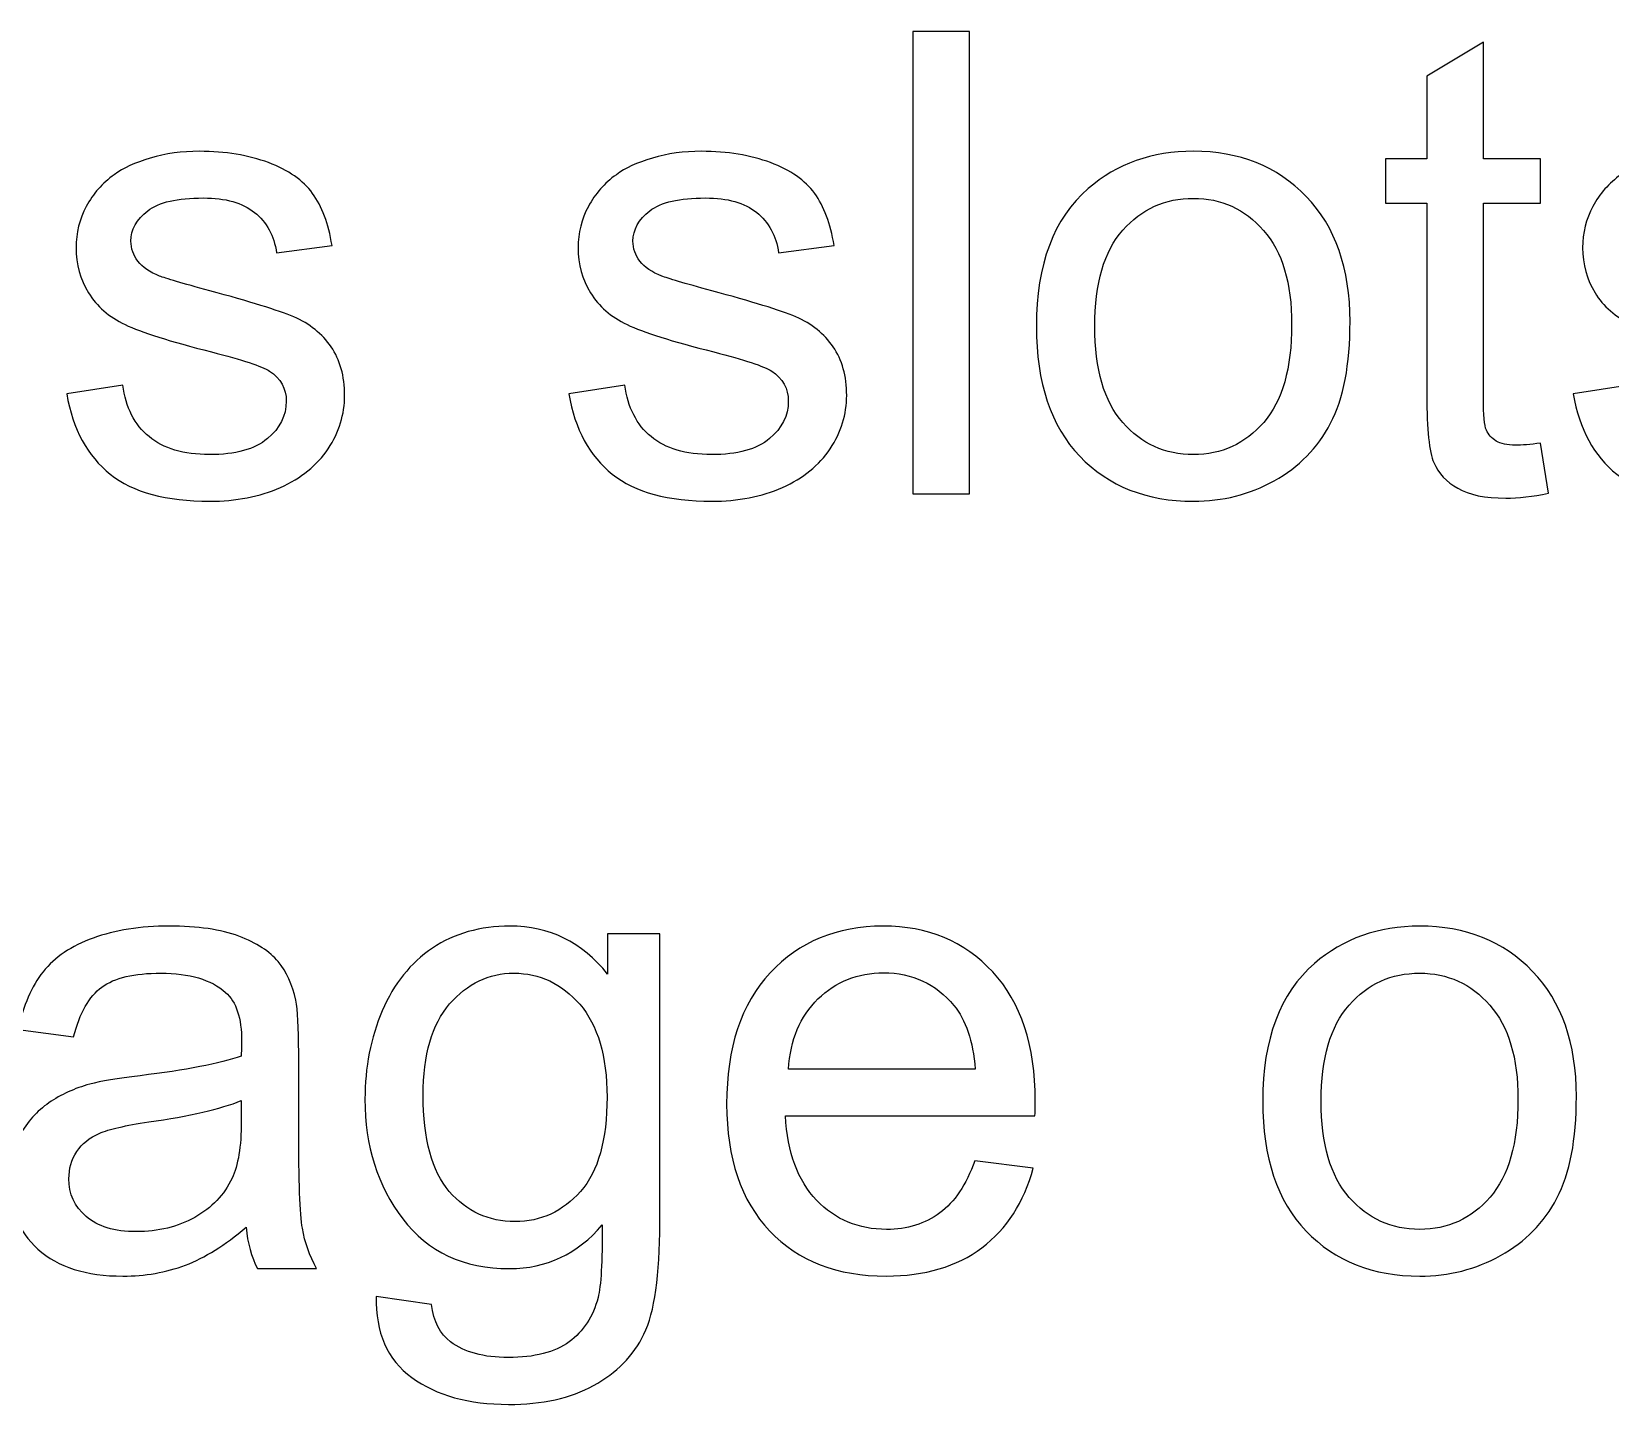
# Model space of a CAD drawing. Header units: centimetres. Extents: x -233 to -82, y 123 to 153.
# Drawn here: x -168.826 to -167.963, y 137.547 to 138.297 of the extents above; entities that cross this region are included whole.
import ezdxf

# ---------------------------------------------------------------- set-up
doc = ezdxf.new("R2010")
doc.units = ezdxf.units.CM
doc.header["$MEASUREMENT"] = 0
doc.layers.add('layer 1', color=7, linetype='Continuous')

msp = doc.modelspace()

# ---------------------------------------------------------------- linework, layer by layer
at = {"layer": 'layer 1'}
for points, knots in [([(-168.3441, 138.04464), (-168.3441, 138.04464), (-168.3441, 138.29714), (-168.3441, 138.29714), (-168.3441, 138.29714), (-168.3441, 138.29714), (-168.3131, 138.29714), (-168.3131, 138.29714), (-168.3131, 138.29714), (-168.3131, 138.29714), (-168.3131, 138.04464), (-168.3131, 138.04464), (-168.3131, 138.04464), (-168.3131, 138.04464), (-168.3441, 138.04464), (-168.3441, 138.04464)], [0, 0, 0, 0, 0.2, 0.2, 0.2, 0.2, 0.4, 0.4, 0.4, 0.4, 0.6, 0.6, 0.6, 0.6, 1, 1, 1, 1]), ([(-168.0011, 138.07234), (-168.0011, 138.07234), (-167.9967, 138.04494), (-167.9967, 138.04494), (-167.9967, 138.04494), (-168.0054, 138.04314), (-168.0132, 138.04224), (-168.0201, 138.04224), (-168.0201, 138.04224), (-168.0314, 138.04224), (-168.0401, 138.04404), (-168.0463, 138.04764), (-168.0463, 138.04764), (-168.0525, 138.05114), (-168.0569, 138.05584), (-168.0594, 138.06164), (-168.0594, 138.06164), (-168.0619, 138.06744), (-168.0632, 138.07964), (-168.0632, 138.09824), (-168.0632, 138.09824), (-168.0632, 138.09824), (-168.0632, 138.20344), (-168.0632, 138.20344), (-168.0632, 138.20344), (-168.0632, 138.20344), (-168.0859, 138.20344), (-168.0859, 138.20344), (-168.0859, 138.20344), (-168.0859, 138.20344), (-168.0859, 138.22754), (-168.0859, 138.22754), (-168.0859, 138.22754), (-168.0859, 138.22754), (-168.0632, 138.22754), (-168.0632, 138.22754), (-168.0632, 138.22754), (-168.0632, 138.22754), (-168.0632, 138.27284), (-168.0632, 138.27284), (-168.0632, 138.27284), (-168.0632, 138.27284), (-168.0323, 138.29144), (-168.0323, 138.29144), (-168.0323, 138.29144), (-168.0323, 138.29144), (-168.0323, 138.22754), (-168.0323, 138.22754), (-168.0323, 138.22754), (-168.0323, 138.22754), (-168.0011, 138.22754), (-168.0011, 138.22754), (-168.0011, 138.22754), (-168.0011, 138.22754), (-168.0011, 138.20344), (-168.0011, 138.20344), (-168.0011, 138.20344), (-168.0011, 138.20344), (-168.0323, 138.20344), (-168.0323, 138.20344), (-168.0323, 138.20344), (-168.0323, 138.20344), (-168.0323, 138.09644), (-168.0323, 138.09644), (-168.0323, 138.09644), (-168.0323, 138.08764), (-168.0318, 138.08194), (-168.0307, 138.07944), (-168.0307, 138.07944), (-168.0296, 138.07694), (-168.0278, 138.07494), (-168.0253, 138.07344), (-168.0253, 138.07344), (-168.0228, 138.07194), (-168.0193, 138.07114), (-168.0148, 138.07114), (-168.0148, 138.07114), (-168.0113, 138.07114), (-168.0068, 138.07154), (-168.0011, 138.07234)], [0, 0, 0, 0, 0.047619, 0.047619, 0.047619, 0.047619, 0.095238, 0.095238, 0.095238, 0.095238, 0.142857, 0.142857, 0.142857, 0.142857, 0.190476, 0.190476, 0.190476, 0.190476, 0.238095, 0.238095, 0.238095, 0.238095, 0.285714, 0.285714, 0.285714, 0.285714, 0.333333, 0.333333, 0.333333, 0.333333, 0.380952, 0.380952, 0.380952, 0.380952, 0.428571, 0.428571, 0.428571, 0.428571, 0.47619, 0.47619, 0.47619, 0.47619, 0.52381, 0.52381, 0.52381, 0.52381, 0.571429, 0.571429, 0.571429, 0.571429, 0.619048, 0.619048, 0.619048, 0.619048, 0.666667, 0.666667, 0.666667, 0.666667, 0.714286, 0.714286, 0.714286, 0.714286, 0.761905, 0.761905, 0.761905, 0.761905, 0.809524, 0.809524, 0.809524, 0.809524, 0.857143, 0.857143, 0.857143, 0.857143, 0.904762, 0.904762, 0.904762, 0.904762, 1, 1, 1, 1]), ([(-168.8066, 138.09924), (-168.8066, 138.09924), (-168.776, 138.10404), (-168.776, 138.10404), (-168.776, 138.10404), (-168.7743, 138.09174), (-168.7695, 138.08234), (-168.7616, 138.07584), (-168.7616, 138.07584), (-168.7537, 138.06934), (-168.7427, 138.06604), (-168.7286, 138.06604), (-168.7286, 138.06604), (-168.7144, 138.06604), (-168.7038, 138.06894), (-168.6969, 138.07474), (-168.6969, 138.07474), (-168.69, 138.08054), (-168.6866, 138.08734), (-168.6866, 138.09514), (-168.6866, 138.09514), (-168.6866, 138.10214), (-168.6896, 138.10764), (-168.6957, 138.11164), (-168.6957, 138.11164), (-168.7, 138.11434), (-168.7105, 138.11784), (-168.7274, 138.12214), (-168.7274, 138.12214), (-168.7501, 138.12784), (-168.7659, 138.13284), (-168.7747, 138.13704), (-168.7747, 138.13704), (-168.7835, 138.14124), (-168.7902, 138.14704), (-168.7947, 138.15444), (-168.7947, 138.15444), (-168.7992, 138.16184), (-168.8015, 138.17004), (-168.8015, 138.17904), (-168.8015, 138.17904), (-168.8015, 138.18714), (-168.7996, 138.19474), (-168.7959, 138.20164), (-168.7959, 138.20164), (-168.7922, 138.20854), (-168.7871, 138.21434), (-168.7806, 138.21894), (-168.7806, 138.21894), (-168.7758, 138.22254), (-168.7692, 138.22554), (-168.7609, 138.22804), (-168.7609, 138.22804), (-168.7526, 138.23054), (-168.7436, 138.23174), (-168.7341, 138.23174), (-168.7341, 138.23174), (-168.7198, 138.23174), (-168.7072, 138.22964), (-168.6963, 138.22554), (-168.6963, 138.22554), (-168.6854, 138.22144), (-168.6774, 138.21584), (-168.6722, 138.20874), (-168.6722, 138.20874), (-168.6671, 138.20164), (-168.6635, 138.19224), (-168.6616, 138.18034), (-168.6616, 138.18034), (-168.6616, 138.18034), (-168.6919, 138.17624), (-168.6919, 138.17624), (-168.6919, 138.17624), (-168.6933, 138.18564), (-168.6973, 138.19304), (-168.7039, 138.19834), (-168.7039, 138.19834), (-168.7105, 138.20364), (-168.7198, 138.20624), (-168.7319, 138.20624), (-168.7319, 138.20624), (-168.7461, 138.20624), (-168.7562, 138.20394), (-168.7623, 138.19924), (-168.7623, 138.19924), (-168.7684, 138.19454), (-168.7715, 138.18894), (-168.7715, 138.18264), (-168.7715, 138.18264), (-168.7715, 138.17854), (-168.7702, 138.17494), (-168.7677, 138.17174), (-168.7677, 138.17174), (-168.7652, 138.16844), (-168.7612, 138.16564), (-168.7558, 138.16354), (-168.7558, 138.16354), (-168.7527, 138.16234), (-168.7436, 138.15964), (-168.7284, 138.15554), (-168.7284, 138.15554), (-168.7065, 138.14964), (-168.6912, 138.14494), (-168.6825, 138.14124), (-168.6825, 138.14124), (-168.6738, 138.13754), (-168.667, 138.13204), (-168.6621, 138.12494), (-168.6621, 138.12494), (-168.6572, 138.11784), (-168.6547, 138.10894), (-168.6547, 138.09834), (-168.6547, 138.09834), (-168.6547, 138.08804), (-168.6577, 138.07834), (-168.6637, 138.06924), (-168.6637, 138.06924), (-168.6698, 138.06014), (-168.6785, 138.05304), (-168.6898, 138.04804), (-168.6898, 138.04804), (-168.7012, 138.04304), (-168.7141, 138.04054), (-168.7284, 138.04054), (-168.7284, 138.04054), (-168.7522, 138.04054), (-168.7703, 138.04544), (-168.7828, 138.05534), (-168.7828, 138.05534), (-168.7953, 138.06524), (-168.8032, 138.07984), (-168.8066, 138.09924)], [0, 0, 0, 0, 0.029412, 0.029412, 0.029412, 0.029412, 0.058824, 0.058824, 0.058824, 0.058824, 0.088235, 0.088235, 0.088235, 0.088235, 0.117647, 0.117647, 0.117647, 0.117647, 0.147059, 0.147059, 0.147059, 0.147059, 0.176471, 0.176471, 0.176471, 0.176471, 0.205882, 0.205882, 0.205882, 0.205882, 0.235294, 0.235294, 0.235294, 0.235294, 0.264706, 0.264706, 0.264706, 0.264706, 0.294118, 0.294118, 0.294118, 0.294118, 0.323529, 0.323529, 0.323529, 0.323529, 0.352941, 0.352941, 0.352941, 0.352941, 0.382353, 0.382353, 0.382353, 0.382353, 0.411765, 0.411765, 0.411765, 0.411765, 0.441176, 0.441176, 0.441176, 0.441176, 0.470588, 0.470588, 0.470588, 0.470588, 0.5, 0.5, 0.5, 0.5, 0.529412, 0.529412, 0.529412, 0.529412, 0.558824, 0.558824, 0.558824, 0.558824, 0.588235, 0.588235, 0.588235, 0.588235, 0.617647, 0.617647, 0.617647, 0.617647, 0.647059, 0.647059, 0.647059, 0.647059, 0.676471, 0.676471, 0.676471, 0.676471, 0.705882, 0.705882, 0.705882, 0.705882, 0.735294, 0.735294, 0.735294, 0.735294, 0.764706, 0.764706, 0.764706, 0.764706, 0.794118, 0.794118, 0.794118, 0.794118, 0.823529, 0.823529, 0.823529, 0.823529, 0.852941, 0.852941, 0.852941, 0.852941, 0.882353, 0.882353, 0.882353, 0.882353, 0.911765, 0.911765, 0.911765, 0.911765, 0.941176, 0.941176, 0.941176, 0.941176, 1, 1, 1, 1]), ([(-168.5322, 138.09924), (-168.5322, 138.09924), (-168.5016, 138.10404), (-168.5016, 138.10404), (-168.5016, 138.10404), (-168.4999, 138.09174), (-168.4951, 138.08234), (-168.4872, 138.07584), (-168.4872, 138.07584), (-168.4793, 138.06934), (-168.4683, 138.06604), (-168.4542, 138.06604), (-168.4542, 138.06604), (-168.44, 138.06604), (-168.4294, 138.06894), (-168.4225, 138.07474), (-168.4225, 138.07474), (-168.4156, 138.08054), (-168.4122, 138.08734), (-168.4122, 138.09514), (-168.4122, 138.09514), (-168.4122, 138.10214), (-168.4152, 138.10764), (-168.4213, 138.11164), (-168.4213, 138.11164), (-168.4256, 138.11434), (-168.4361, 138.11784), (-168.453, 138.12214), (-168.453, 138.12214), (-168.4757, 138.12784), (-168.4915, 138.13284), (-168.5003, 138.13704), (-168.5003, 138.13704), (-168.5091, 138.14124), (-168.5158, 138.14704), (-168.5203, 138.15444), (-168.5203, 138.15444), (-168.5248, 138.16184), (-168.5271, 138.17004), (-168.5271, 138.17904), (-168.5271, 138.17904), (-168.5271, 138.18714), (-168.5252, 138.19474), (-168.5215, 138.20164), (-168.5215, 138.20164), (-168.5178, 138.20854), (-168.5127, 138.21434), (-168.5062, 138.21894), (-168.5062, 138.21894), (-168.5014, 138.22254), (-168.4948, 138.22554), (-168.4865, 138.22804), (-168.4865, 138.22804), (-168.4782, 138.23054), (-168.4692, 138.23174), (-168.4597, 138.23174), (-168.4597, 138.23174), (-168.4454, 138.23174), (-168.4328, 138.22964), (-168.4219, 138.22554), (-168.4219, 138.22554), (-168.411, 138.22144), (-168.403, 138.21584), (-168.3978, 138.20874), (-168.3978, 138.20874), (-168.3927, 138.20164), (-168.3891, 138.19224), (-168.3872, 138.18034), (-168.3872, 138.18034), (-168.3872, 138.18034), (-168.4175, 138.17624), (-168.4175, 138.17624), (-168.4175, 138.17624), (-168.4189, 138.18564), (-168.4229, 138.19304), (-168.4295, 138.19834), (-168.4295, 138.19834), (-168.4361, 138.20364), (-168.4454, 138.20624), (-168.4575, 138.20624), (-168.4575, 138.20624), (-168.4717, 138.20624), (-168.4818, 138.20394), (-168.4879, 138.19924), (-168.4879, 138.19924), (-168.494, 138.19454), (-168.4971, 138.18894), (-168.4971, 138.18264), (-168.4971, 138.18264), (-168.4971, 138.17854), (-168.4958, 138.17494), (-168.4933, 138.17174), (-168.4933, 138.17174), (-168.4908, 138.16844), (-168.4868, 138.16564), (-168.4814, 138.16354), (-168.4814, 138.16354), (-168.4783, 138.16234), (-168.4692, 138.15964), (-168.454, 138.15554), (-168.454, 138.15554), (-168.4321, 138.14964), (-168.4168, 138.14494), (-168.4081, 138.14124), (-168.4081, 138.14124), (-168.3994, 138.13754), (-168.3926, 138.13204), (-168.3877, 138.12494), (-168.3877, 138.12494), (-168.3828, 138.11784), (-168.3803, 138.10894), (-168.3803, 138.09834), (-168.3803, 138.09834), (-168.3803, 138.08804), (-168.3833, 138.07834), (-168.3893, 138.06924), (-168.3893, 138.06924), (-168.3954, 138.06014), (-168.4041, 138.05304), (-168.4154, 138.04804), (-168.4154, 138.04804), (-168.4268, 138.04304), (-168.4397, 138.04054), (-168.454, 138.04054), (-168.454, 138.04054), (-168.4778, 138.04054), (-168.4959, 138.04544), (-168.5084, 138.05534), (-168.5084, 138.05534), (-168.5209, 138.06524), (-168.5288, 138.07984), (-168.5322, 138.09924)], [0, 0, 0, 0, 0.029412, 0.029412, 0.029412, 0.029412, 0.058824, 0.058824, 0.058824, 0.058824, 0.088235, 0.088235, 0.088235, 0.088235, 0.117647, 0.117647, 0.117647, 0.117647, 0.147059, 0.147059, 0.147059, 0.147059, 0.176471, 0.176471, 0.176471, 0.176471, 0.205882, 0.205882, 0.205882, 0.205882, 0.235294, 0.235294, 0.235294, 0.235294, 0.264706, 0.264706, 0.264706, 0.264706, 0.294118, 0.294118, 0.294118, 0.294118, 0.323529, 0.323529, 0.323529, 0.323529, 0.352941, 0.352941, 0.352941, 0.352941, 0.382353, 0.382353, 0.382353, 0.382353, 0.411765, 0.411765, 0.411765, 0.411765, 0.441176, 0.441176, 0.441176, 0.441176, 0.470588, 0.470588, 0.470588, 0.470588, 0.5, 0.5, 0.5, 0.5, 0.529412, 0.529412, 0.529412, 0.529412, 0.558824, 0.558824, 0.558824, 0.558824, 0.588235, 0.588235, 0.588235, 0.588235, 0.617647, 0.617647, 0.617647, 0.617647, 0.647059, 0.647059, 0.647059, 0.647059, 0.676471, 0.676471, 0.676471, 0.676471, 0.705882, 0.705882, 0.705882, 0.705882, 0.735294, 0.735294, 0.735294, 0.735294, 0.764706, 0.764706, 0.764706, 0.764706, 0.794118, 0.794118, 0.794118, 0.794118, 0.823529, 0.823529, 0.823529, 0.823529, 0.852941, 0.852941, 0.852941, 0.852941, 0.882353, 0.882353, 0.882353, 0.882353, 0.911765, 0.911765, 0.911765, 0.911765, 0.941176, 0.941176, 0.941176, 0.941176, 1, 1, 1, 1]), ([(-168.2766, 138.13614), (-168.2766, 138.17004), (-168.2672, 138.19504), (-168.2483, 138.21134), (-168.2483, 138.21134), (-168.2326, 138.22494), (-168.2134, 138.23174), (-168.1908, 138.23174), (-168.1908, 138.23174), (-168.1657, 138.23174), (-168.1451, 138.22354), (-168.1291, 138.20704), (-168.1291, 138.20704), (-168.1132, 138.19054), (-168.1052, 138.16774), (-168.1052, 138.13874), (-168.1052, 138.13874), (-168.1052, 138.11514), (-168.1087, 138.09664), (-168.1158, 138.08314), (-168.1158, 138.08314), (-168.1229, 138.06964), (-168.1331, 138.05924), (-168.1466, 138.05174), (-168.1466, 138.05174), (-168.1601, 138.04424), (-168.1749, 138.04054), (-168.1908, 138.04054), (-168.1908, 138.04054), (-168.2164, 138.04054), (-168.2371, 138.04874), (-168.2529, 138.06514), (-168.2529, 138.06514), (-168.2687, 138.08154), (-168.2766, 138.10524), (-168.2766, 138.13614)], [0, 0, 0, 0, 0.1, 0.1, 0.1, 0.1, 0.2, 0.2, 0.2, 0.2, 0.3, 0.3, 0.3, 0.3, 0.4, 0.4, 0.4, 0.4, 0.5, 0.5, 0.5, 0.5, 0.6, 0.6, 0.6, 0.6, 0.7, 0.7, 0.7, 0.7, 0.8, 0.8, 0.8, 0.8, 1, 1, 1, 1]), ([(-167.9832, 138.09924), (-167.9832, 138.09924), (-167.9526, 138.10404), (-167.9526, 138.10404), (-167.9526, 138.10404), (-167.9509, 138.09174), (-167.9461, 138.08234), (-167.9382, 138.07584), (-167.9382, 138.07584), (-167.9303, 138.06934), (-167.9193, 138.06604), (-167.9052, 138.06604), (-167.9052, 138.06604), (-167.891, 138.06604), (-167.8804, 138.06894), (-167.8735, 138.07474), (-167.8735, 138.07474), (-167.8666, 138.08054), (-167.8632, 138.08734), (-167.8632, 138.09514), (-167.8632, 138.09514), (-167.8632, 138.10214), (-167.8662, 138.10764), (-167.8723, 138.11164), (-167.8723, 138.11164), (-167.8766, 138.11434), (-167.8871, 138.11784), (-167.904, 138.12214), (-167.904, 138.12214), (-167.9267, 138.12784), (-167.9425, 138.13284), (-167.9513, 138.13704), (-167.9513, 138.13704), (-167.9601, 138.14124), (-167.9668, 138.14704), (-167.9713, 138.15444), (-167.9713, 138.15444), (-167.9758, 138.16184), (-167.9781, 138.17004), (-167.9781, 138.17904), (-167.9781, 138.17904), (-167.9781, 138.18714), (-167.9762, 138.19474), (-167.9725, 138.20164), (-167.9725, 138.20164), (-167.9688, 138.20854), (-167.9637, 138.21434), (-167.9572, 138.21894), (-167.9572, 138.21894), (-167.9524, 138.22254), (-167.9458, 138.22554), (-167.9375, 138.22804), (-167.9375, 138.22804), (-167.9292, 138.23054), (-167.9202, 138.23174), (-167.9107, 138.23174), (-167.9107, 138.23174), (-167.8964, 138.23174), (-167.8838, 138.22964), (-167.8729, 138.22554), (-167.8729, 138.22554), (-167.862, 138.22144), (-167.854, 138.21584), (-167.8488, 138.20874), (-167.8488, 138.20874), (-167.8437, 138.20164), (-167.8401, 138.19224), (-167.8382, 138.18034), (-167.8382, 138.18034), (-167.8382, 138.18034), (-167.8685, 138.17624), (-167.8685, 138.17624), (-167.8685, 138.17624), (-167.8699, 138.18564), (-167.8739, 138.19304), (-167.8805, 138.19834), (-167.8805, 138.19834), (-167.8871, 138.20364), (-167.8964, 138.20624), (-167.9085, 138.20624), (-167.9085, 138.20624), (-167.9227, 138.20624), (-167.9328, 138.20394), (-167.9389, 138.19924), (-167.9389, 138.19924), (-167.945, 138.19454), (-167.9481, 138.18894), (-167.9481, 138.18264), (-167.9481, 138.18264), (-167.9481, 138.17854), (-167.9468, 138.17494), (-167.9443, 138.17174), (-167.9443, 138.17174), (-167.9418, 138.16844), (-167.9378, 138.16564), (-167.9324, 138.16354), (-167.9324, 138.16354), (-167.9293, 138.16234), (-167.9202, 138.15964), (-167.905, 138.15554), (-167.905, 138.15554), (-167.8831, 138.14964), (-167.8678, 138.14494), (-167.8591, 138.14124), (-167.8591, 138.14124), (-167.8504, 138.13754), (-167.8436, 138.13204), (-167.8387, 138.12494), (-167.8387, 138.12494), (-167.8338, 138.11784), (-167.8313, 138.10894), (-167.8313, 138.09834), (-167.8313, 138.09834), (-167.8313, 138.08804), (-167.8343, 138.07834), (-167.8403, 138.06924), (-167.8403, 138.06924), (-167.8464, 138.06014), (-167.8551, 138.05304), (-167.8664, 138.04804), (-167.8664, 138.04804), (-167.8778, 138.04304), (-167.8907, 138.04054), (-167.905, 138.04054), (-167.905, 138.04054), (-167.9288, 138.04054), (-167.9469, 138.04544), (-167.9594, 138.05534), (-167.9594, 138.05534), (-167.9719, 138.06524), (-167.9798, 138.07984), (-167.9832, 138.09924)], [0, 0, 0, 0, 0.029412, 0.029412, 0.029412, 0.029412, 0.058824, 0.058824, 0.058824, 0.058824, 0.088235, 0.088235, 0.088235, 0.088235, 0.117647, 0.117647, 0.117647, 0.117647, 0.147059, 0.147059, 0.147059, 0.147059, 0.176471, 0.176471, 0.176471, 0.176471, 0.205882, 0.205882, 0.205882, 0.205882, 0.235294, 0.235294, 0.235294, 0.235294, 0.264706, 0.264706, 0.264706, 0.264706, 0.294118, 0.294118, 0.294118, 0.294118, 0.323529, 0.323529, 0.323529, 0.323529, 0.352941, 0.352941, 0.352941, 0.352941, 0.382353, 0.382353, 0.382353, 0.382353, 0.411765, 0.411765, 0.411765, 0.411765, 0.441176, 0.441176, 0.441176, 0.441176, 0.470588, 0.470588, 0.470588, 0.470588, 0.5, 0.5, 0.5, 0.5, 0.529412, 0.529412, 0.529412, 0.529412, 0.558824, 0.558824, 0.558824, 0.558824, 0.588235, 0.588235, 0.588235, 0.588235, 0.617647, 0.617647, 0.617647, 0.617647, 0.647059, 0.647059, 0.647059, 0.647059, 0.676471, 0.676471, 0.676471, 0.676471, 0.705882, 0.705882, 0.705882, 0.705882, 0.735294, 0.735294, 0.735294, 0.735294, 0.764706, 0.764706, 0.764706, 0.764706, 0.794118, 0.794118, 0.794118, 0.794118, 0.823529, 0.823529, 0.823529, 0.823529, 0.852941, 0.852941, 0.852941, 0.852941, 0.882353, 0.882353, 0.882353, 0.882353, 0.911765, 0.911765, 0.911765, 0.911765, 0.941176, 0.941176, 0.941176, 0.941176, 1, 1, 1, 1]), ([(-168.2447, 138.13614), (-168.2447, 138.11264), (-168.2396, 138.09514), (-168.2294, 138.08354), (-168.2294, 138.08354), (-168.2192, 138.07184), (-168.2063, 138.06604), (-168.1908, 138.06604), (-168.1908, 138.06604), (-168.1754, 138.06604), (-168.1626, 138.07194), (-168.1524, 138.08364), (-168.1524, 138.08364), (-168.1422, 138.09534), (-168.1371, 138.11314), (-168.1371, 138.13714), (-168.1371, 138.13714), (-168.1371, 138.15974), (-168.1422, 138.17684), (-168.1525, 138.18854), (-168.1525, 138.18854), (-168.1628, 138.20024), (-168.1755, 138.20604), (-168.1908, 138.20604), (-168.1908, 138.20604), (-168.2063, 138.20604), (-168.2192, 138.20024), (-168.2294, 138.18864), (-168.2294, 138.18864), (-168.2396, 138.17704), (-168.2447, 138.15954), (-168.2447, 138.13614)], [0, 0, 0, 0, 0.111111, 0.111111, 0.111111, 0.111111, 0.222222, 0.222222, 0.222222, 0.222222, 0.333333, 0.333333, 0.333333, 0.333333, 0.444444, 0.444444, 0.444444, 0.444444, 0.555556, 0.555556, 0.555556, 0.555556, 0.666667, 0.666667, 0.666667, 0.666667, 0.777778, 0.777778, 0.777778, 0.777778, 1, 1, 1, 1]), ([(-168.7086, 137.64391), (-168.7201, 137.63411), (-168.7311, 137.62721), (-168.7417, 137.62321), (-168.7417, 137.62321), (-168.7524, 137.61921), (-168.7638, 137.61721), (-168.7759, 137.61721), (-168.7759, 137.61721), (-168.796, 137.61721), (-168.8115, 137.62211), (-168.8223, 137.63191), (-168.8223, 137.63191), (-168.8331, 137.64171), (-168.8385, 137.65421), (-168.8385, 137.66951), (-168.8385, 137.66951), (-168.8385, 137.67851), (-168.8364, 137.68671), (-168.8323, 137.69411), (-168.8323, 137.69411), (-168.8282, 137.70151), (-168.8229, 137.70741), (-168.8163, 137.71191), (-168.8163, 137.71191), (-168.8097, 137.71641), (-168.8023, 137.71981), (-168.794, 137.72211), (-168.794, 137.72211), (-168.7879, 137.72371), (-168.7788, 137.72521), (-168.7665, 137.72671), (-168.7665, 137.72671), (-168.7414, 137.72971), (-168.723, 137.73331), (-168.7112, 137.73741), (-168.7112, 137.73741), (-168.7111, 137.74171), (-168.711, 137.74441), (-168.711, 137.74551), (-168.711, 137.74551), (-168.711, 137.75811), (-168.7139, 137.76701), (-168.7198, 137.77221), (-168.7198, 137.77221), (-168.7277, 137.77921), (-168.7395, 137.78271), (-168.7551, 137.78271), (-168.7551, 137.78271), (-168.7697, 137.78271), (-168.7805, 137.78021), (-168.7874, 137.77511), (-168.7874, 137.77511), (-168.7943, 137.77001), (-168.7995, 137.76091), (-168.8028, 137.74791), (-168.8028, 137.74791), (-168.8028, 137.74791), (-168.8331, 137.75201), (-168.8331, 137.75201), (-168.8331, 137.75201), (-168.8304, 137.76501), (-168.8258, 137.77551), (-168.8195, 137.78351), (-168.8195, 137.78351), (-168.8132, 137.79141), (-168.804, 137.79761), (-168.7921, 137.80191), (-168.7921, 137.80191), (-168.7802, 137.80621), (-168.7663, 137.80841), (-168.7506, 137.80841), (-168.7506, 137.80841), (-168.735, 137.80841), (-168.7223, 137.80661), (-168.7125, 137.80291), (-168.7125, 137.80291), (-168.7028, 137.79921), (-168.6956, 137.79451), (-168.691, 137.78901), (-168.691, 137.78901), (-168.6864, 137.78341), (-168.6832, 137.77641), (-168.6814, 137.76791), (-168.6814, 137.76791), (-168.6803, 137.76261), (-168.6798, 137.75311), (-168.6798, 137.73931), (-168.6798, 137.73931), (-168.6798, 137.73931), (-168.6798, 137.69801), (-168.6798, 137.69801), (-168.6798, 137.69801), (-168.6798, 137.66911), (-168.6791, 137.65091), (-168.6778, 137.64331), (-168.6778, 137.64331), (-168.6765, 137.63561), (-168.6739, 137.62831), (-168.67, 137.62131), (-168.67, 137.62131), (-168.67, 137.62131), (-168.7024, 137.62131), (-168.7024, 137.62131), (-168.7024, 137.62131), (-168.7056, 137.62771), (-168.7077, 137.63521), (-168.7086, 137.64391)], [0, 0, 0, 0, 0.035714, 0.035714, 0.035714, 0.035714, 0.071429, 0.071429, 0.071429, 0.071429, 0.107143, 0.107143, 0.107143, 0.107143, 0.142857, 0.142857, 0.142857, 0.142857, 0.178571, 0.178571, 0.178571, 0.178571, 0.214286, 0.214286, 0.214286, 0.214286, 0.25, 0.25, 0.25, 0.25, 0.285714, 0.285714, 0.285714, 0.285714, 0.321429, 0.321429, 0.321429, 0.321429, 0.357143, 0.357143, 0.357143, 0.357143, 0.392857, 0.392857, 0.392857, 0.392857, 0.428571, 0.428571, 0.428571, 0.428571, 0.464286, 0.464286, 0.464286, 0.464286, 0.5, 0.5, 0.5, 0.5, 0.535714, 0.535714, 0.535714, 0.535714, 0.571429, 0.571429, 0.571429, 0.571429, 0.607143, 0.607143, 0.607143, 0.607143, 0.642857, 0.642857, 0.642857, 0.642857, 0.678571, 0.678571, 0.678571, 0.678571, 0.714286, 0.714286, 0.714286, 0.714286, 0.75, 0.75, 0.75, 0.75, 0.785714, 0.785714, 0.785714, 0.785714, 0.821429, 0.821429, 0.821429, 0.821429, 0.857143, 0.857143, 0.857143, 0.857143, 0.892857, 0.892857, 0.892857, 0.892857, 0.928571, 0.928571, 0.928571, 0.928571, 1, 1, 1, 1]), ([(-168.6374, 137.60611), (-168.6374, 137.60611), (-168.6073, 137.60171), (-168.6073, 137.60171), (-168.6073, 137.60171), (-168.606, 137.59241), (-168.6025, 137.58561), (-168.5968, 137.58131), (-168.5968, 137.58131), (-168.5891, 137.57561), (-168.5786, 137.57271), (-168.5653, 137.57271), (-168.5653, 137.57271), (-168.5509, 137.57271), (-168.5398, 137.57561), (-168.532, 137.58131), (-168.532, 137.58131), (-168.5242, 137.58701), (-168.5189, 137.59511), (-168.5162, 137.60551), (-168.5162, 137.60551), (-168.5146, 137.61181), (-168.5138, 137.62501), (-168.5139, 137.64521), (-168.5139, 137.64521), (-168.5274, 137.62931), (-168.5443, 137.62131), (-168.5646, 137.62131), (-168.5646, 137.62131), (-168.5897, 137.62131), (-168.6092, 137.63041), (-168.6229, 137.64851), (-168.6229, 137.64851), (-168.6367, 137.66661), (-168.6436, 137.68841), (-168.6436, 137.71381), (-168.6436, 137.71381), (-168.6436, 137.73131), (-168.6404, 137.74741), (-168.6341, 137.76221), (-168.6341, 137.76221), (-168.6278, 137.77691), (-168.6187, 137.78831), (-168.6067, 137.79641), (-168.6067, 137.79641), (-168.5947, 137.80441), (-168.5806, 137.80841), (-168.5644, 137.80841), (-168.5644, 137.80841), (-168.5428, 137.80841), (-168.525, 137.79971), (-168.511, 137.78221), (-168.511, 137.78221), (-168.511, 137.78221), (-168.511, 137.80421), (-168.511, 137.80421), (-168.511, 137.80421), (-168.511, 137.80421), (-168.4824, 137.80421), (-168.4824, 137.80421), (-168.4824, 137.80421), (-168.4824, 137.80421), (-168.4824, 137.64611), (-168.4824, 137.64611), (-168.4824, 137.64611), (-168.4824, 137.61761), (-168.4853, 137.59741), (-168.4911, 137.58551), (-168.4911, 137.58551), (-168.4969, 137.57361), (-168.5061, 137.56431), (-168.5186, 137.55741), (-168.5186, 137.55741), (-168.5312, 137.55051), (-168.5467, 137.54711), (-168.5651, 137.54711), (-168.5651, 137.54711), (-168.5869, 137.54711), (-168.6045, 137.55201), (-168.6179, 137.56181), (-168.6179, 137.56181), (-168.6314, 137.57161), (-168.6379, 137.58641), (-168.6374, 137.60611)], [0, 0, 0, 0, 0.045455, 0.045455, 0.045455, 0.045455, 0.090909, 0.090909, 0.090909, 0.090909, 0.136364, 0.136364, 0.136364, 0.136364, 0.181818, 0.181818, 0.181818, 0.181818, 0.227273, 0.227273, 0.227273, 0.227273, 0.272727, 0.272727, 0.272727, 0.272727, 0.318182, 0.318182, 0.318182, 0.318182, 0.363636, 0.363636, 0.363636, 0.363636, 0.409091, 0.409091, 0.409091, 0.409091, 0.454545, 0.454545, 0.454545, 0.454545, 0.5, 0.5, 0.5, 0.5, 0.545455, 0.545455, 0.545455, 0.545455, 0.590909, 0.590909, 0.590909, 0.590909, 0.636364, 0.636364, 0.636364, 0.636364, 0.681818, 0.681818, 0.681818, 0.681818, 0.727273, 0.727273, 0.727273, 0.727273, 0.772727, 0.772727, 0.772727, 0.772727, 0.818182, 0.818182, 0.818182, 0.818182, 0.863636, 0.863636, 0.863636, 0.863636, 0.909091, 0.909091, 0.909091, 0.909091, 1, 1, 1, 1]), ([(-168.3103, 137.68021), (-168.3103, 137.68021), (-168.2783, 137.67621), (-168.2783, 137.67621), (-168.2783, 137.67621), (-168.2834, 137.65751), (-168.2927, 137.64301), (-168.3064, 137.63271), (-168.3064, 137.63271), (-168.3201, 137.62241), (-168.3375, 137.61721), (-168.3587, 137.61721), (-168.3587, 137.61721), (-168.3855, 137.61721), (-168.4067, 137.62541), (-168.4224, 137.64191), (-168.4224, 137.64191), (-168.4381, 137.65841), (-168.4459, 137.68151), (-168.4459, 137.71121), (-168.4459, 137.71121), (-168.4459, 137.74201), (-168.438, 137.76591), (-168.4221, 137.78291), (-168.4221, 137.78291), (-168.4062, 137.79991), (-168.3857, 137.80841), (-168.3604, 137.80841), (-168.3604, 137.80841), (-168.336, 137.80841), (-168.316, 137.80011), (-168.3005, 137.78341), (-168.3005, 137.78341), (-168.285, 137.76671), (-168.2772, 137.74331), (-168.2772, 137.71311), (-168.2772, 137.71311), (-168.2772, 137.71131), (-168.2773, 137.70851), (-168.2774, 137.70481), (-168.2774, 137.70481), (-168.2774, 137.70481), (-168.4138, 137.70481), (-168.4138, 137.70481), (-168.4138, 137.70481), (-168.4127, 137.68471), (-168.407, 137.66941), (-168.3968, 137.65871), (-168.3968, 137.65871), (-168.3866, 137.64801), (-168.3738, 137.64271), (-168.3585, 137.64271), (-168.3585, 137.64271), (-168.3472, 137.64271), (-168.3375, 137.64571), (-168.3294, 137.65171), (-168.3294, 137.65171), (-168.3214, 137.65761), (-168.315, 137.66711), (-168.3103, 137.68021)], [0, 0, 0, 0, 0.0625, 0.0625, 0.0625, 0.0625, 0.125, 0.125, 0.125, 0.125, 0.1875, 0.1875, 0.1875, 0.1875, 0.25, 0.25, 0.25, 0.25, 0.3125, 0.3125, 0.3125, 0.3125, 0.375, 0.375, 0.375, 0.375, 0.4375, 0.4375, 0.4375, 0.4375, 0.5, 0.5, 0.5, 0.5, 0.5625, 0.5625, 0.5625, 0.5625, 0.625, 0.625, 0.625, 0.625, 0.6875, 0.6875, 0.6875, 0.6875, 0.75, 0.75, 0.75, 0.75, 0.8125, 0.8125, 0.8125, 0.8125, 0.875, 0.875, 0.875, 0.875, 1, 1, 1, 1]), ([(-168.1529, 137.71281), (-168.1529, 137.74671), (-168.1435, 137.77171), (-168.1246, 137.78801), (-168.1246, 137.78801), (-168.1089, 137.80161), (-168.0897, 137.80841), (-168.0671, 137.80841), (-168.0671, 137.80841), (-168.042, 137.80841), (-168.0214, 137.80021), (-168.0054, 137.78371), (-168.0054, 137.78371), (-167.9895, 137.76721), (-167.9815, 137.74441), (-167.9815, 137.71541), (-167.9815, 137.71541), (-167.9815, 137.69181), (-167.985, 137.67331), (-167.9921, 137.65981), (-167.9921, 137.65981), (-167.9992, 137.64631), (-168.0094, 137.63591), (-168.0229, 137.62841), (-168.0229, 137.62841), (-168.0364, 137.62091), (-168.0512, 137.61721), (-168.0671, 137.61721), (-168.0671, 137.61721), (-168.0927, 137.61721), (-168.1134, 137.62541), (-168.1292, 137.64181), (-168.1292, 137.64181), (-168.145, 137.65821), (-168.1529, 137.68191), (-168.1529, 137.71281)], [0, 0, 0, 0, 0.1, 0.1, 0.1, 0.1, 0.2, 0.2, 0.2, 0.2, 0.3, 0.3, 0.3, 0.3, 0.4, 0.4, 0.4, 0.4, 0.5, 0.5, 0.5, 0.5, 0.6, 0.6, 0.6, 0.6, 0.7, 0.7, 0.7, 0.7, 0.8, 0.8, 0.8, 0.8, 1, 1, 1, 1]), ([(-168.6118, 137.71601), (-168.6118, 137.69201), (-168.607, 137.67451), (-168.5975, 137.66351), (-168.5975, 137.66351), (-168.588, 137.65251), (-168.576, 137.64701), (-168.5616, 137.64701), (-168.5616, 137.64701), (-168.5474, 137.64701), (-168.5355, 137.65251), (-168.5258, 137.66351), (-168.5258, 137.66351), (-168.5161, 137.67441), (-168.5113, 137.69161), (-168.5113, 137.71501), (-168.5113, 137.71501), (-168.5113, 137.73741), (-168.5163, 137.75431), (-168.5262, 137.76571), (-168.5262, 137.76571), (-168.5361, 137.77701), (-168.5481, 137.78271), (-168.5622, 137.78271), (-168.5622, 137.78271), (-168.5759, 137.78271), (-168.5876, 137.77711), (-168.5973, 137.76591), (-168.5973, 137.76591), (-168.607, 137.75471), (-168.6118, 137.73811), (-168.6118, 137.71601)], [0, 0, 0, 0, 0.111111, 0.111111, 0.111111, 0.111111, 0.222222, 0.222222, 0.222222, 0.222222, 0.333333, 0.333333, 0.333333, 0.333333, 0.444444, 0.444444, 0.444444, 0.444444, 0.555556, 0.555556, 0.555556, 0.555556, 0.666667, 0.666667, 0.666667, 0.666667, 0.777778, 0.777778, 0.777778, 0.777778, 1, 1, 1, 1]), ([(-168.4121, 137.73031), (-168.4121, 137.73031), (-168.31, 137.73031), (-168.31, 137.73031), (-168.31, 137.73031), (-168.3113, 137.74571), (-168.3152, 137.75731), (-168.3217, 137.76501), (-168.3217, 137.76501), (-168.3316, 137.77691), (-168.3444, 137.78291), (-168.3601, 137.78291), (-168.3601, 137.78291), (-168.3744, 137.78291), (-168.3863, 137.77811), (-168.396, 137.76861), (-168.396, 137.76861), (-168.4057, 137.75911), (-168.4111, 137.74631), (-168.4121, 137.73031)], [0, 0, 0, 0, 0.166667, 0.166667, 0.166667, 0.166667, 0.333333, 0.333333, 0.333333, 0.333333, 0.5, 0.5, 0.5, 0.5, 0.666667, 0.666667, 0.666667, 0.666667, 1, 1, 1, 1]), ([(-168.121, 137.71281), (-168.121, 137.68931), (-168.1159, 137.67181), (-168.1057, 137.66021), (-168.1057, 137.66021), (-168.0955, 137.64851), (-168.0826, 137.64271), (-168.0671, 137.64271), (-168.0671, 137.64271), (-168.0517, 137.64271), (-168.0389, 137.64861), (-168.0287, 137.66031), (-168.0287, 137.66031), (-168.0185, 137.67201), (-168.0134, 137.68981), (-168.0134, 137.71381), (-168.0134, 137.71381), (-168.0134, 137.73641), (-168.0185, 137.75351), (-168.0288, 137.76521), (-168.0288, 137.76521), (-168.0391, 137.77691), (-168.0518, 137.78271), (-168.0671, 137.78271), (-168.0671, 137.78271), (-168.0826, 137.78271), (-168.0955, 137.77691), (-168.1057, 137.76531), (-168.1057, 137.76531), (-168.1159, 137.75371), (-168.121, 137.73621), (-168.121, 137.71281)], [0, 0, 0, 0, 0.111111, 0.111111, 0.111111, 0.111111, 0.222222, 0.222222, 0.222222, 0.222222, 0.333333, 0.333333, 0.333333, 0.333333, 0.444444, 0.444444, 0.444444, 0.444444, 0.555556, 0.555556, 0.555556, 0.555556, 0.666667, 0.666667, 0.666667, 0.666667, 0.777778, 0.777778, 0.777778, 0.777778, 1, 1, 1, 1]), ([(-168.7112, 137.71311), (-168.7224, 137.70851), (-168.7393, 137.70461), (-168.7618, 137.70141), (-168.7618, 137.70141), (-168.7745, 137.69951), (-168.7835, 137.69751), (-168.7888, 137.69521), (-168.7888, 137.69521), (-168.7941, 137.69291), (-168.7982, 137.68961), (-168.8011, 137.68521), (-168.8011, 137.68521), (-168.804, 137.68071), (-168.8054, 137.67581), (-168.8054, 137.67041), (-168.8054, 137.67041), (-168.8054, 137.66211), (-168.8023, 137.65531), (-168.796, 137.64981), (-168.796, 137.64981), (-168.7897, 137.64431), (-168.7806, 137.64151), (-168.7685, 137.64151), (-168.7685, 137.64151), (-168.7566, 137.64151), (-168.7459, 137.64411), (-168.7366, 137.64931), (-168.7366, 137.64931), (-168.7273, 137.65451), (-168.7205, 137.66161), (-168.7162, 137.67071), (-168.7162, 137.67071), (-168.7129, 137.67771), (-168.7112, 137.68801), (-168.7112, 137.70171), (-168.7112, 137.70171), (-168.7112, 137.70171), (-168.7112, 137.71311), (-168.7112, 137.71311)], [0, 0, 0, 0, 0.090909, 0.090909, 0.090909, 0.090909, 0.181818, 0.181818, 0.181818, 0.181818, 0.272727, 0.272727, 0.272727, 0.272727, 0.363636, 0.363636, 0.363636, 0.363636, 0.454545, 0.454545, 0.454545, 0.454545, 0.545455, 0.545455, 0.545455, 0.545455, 0.636364, 0.636364, 0.636364, 0.636364, 0.727273, 0.727273, 0.727273, 0.727273, 0.818182, 0.818182, 0.818182, 0.818182, 1, 1, 1, 1])]:
    msp.add_open_spline(points, degree=3, knots=knots, dxfattribs=at)

doc.saveas('drawing.dxf')
